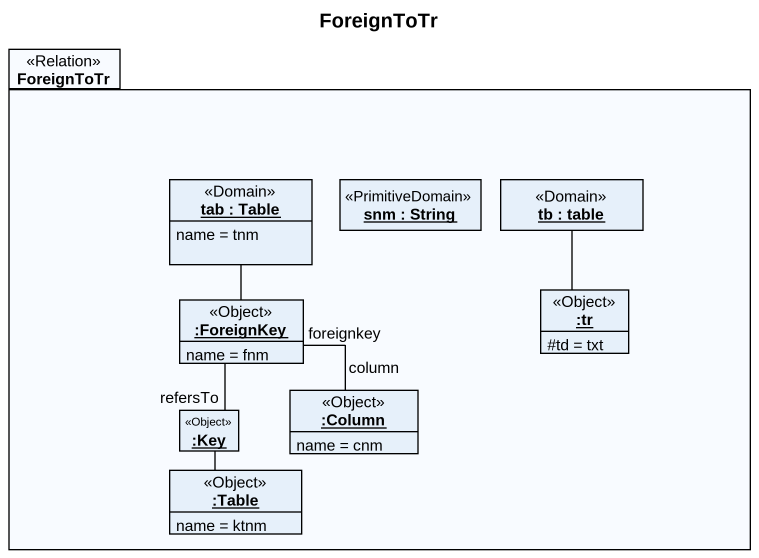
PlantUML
@startuml
title ForeignToTr
hide circle
hide empty members
skinparam classAttributeIconSize 0
package ForeignToTr <<Relation>> {
  object "tab : Table" as tab <<Domain>> {
    name = tnm
  }
  object "snm : String" as snm <<PrimitiveDomain>>
  object "tb : table" as tb <<Domain>>
  object ":tr" as tr <<Object>> {
    #td = txt
  }
  object ":ForeignKey" as ForeignKey <<Object>> {
    name = fnm
  }
  object ":Key" as Key <<Object>>
  object ":Column" as Column <<Object>> {
    name = cnm
  }
  object ":Table" as Table <<Object>> {
    name = ktnm
  }
}
tab -- ForeignKey
tb -- tr
ForeignKey -- Key : refersTo
ForeignKey -- Column : foreignkey\ncolumn
Key -- Table
@enduml
